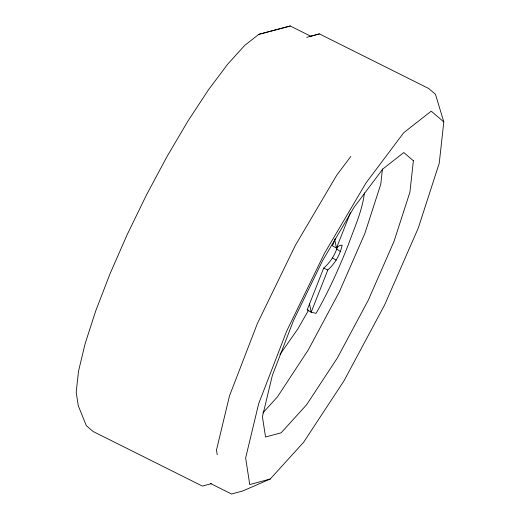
<?xml version="1.0" encoding="UTF-8"?>
<svg xmlns="http://www.w3.org/2000/svg" width="520" height="520" viewBox="0 0 520 520"><rect width="100%" height="100%" fill="white"/><g stroke="black" fill="none" stroke-linecap="round" stroke-linejoin="round"><path stroke-width="0.78" d="M382.441 168.981L380.75 184.314L364.812 233.603L339.176 292.188L308.269 349.941L277.433 396.877L262.828 412.958M310.063 36.374L319.423 33.91L428.643 88.465L435.474 94.322L443.807 121.921L439.244 163.228L418.321 227.936L384.67 304.844L344.078 380.692L303.622 442.267L270.244 479.018L242.678 490.99L231.543 494L210.567 483.522M364.429 192.881C362.284 210.775 354.549 227.396 348.524 244.212C339.19 267.917 328.75 291.213 316.075 313.333L311.155 312.253L307.222 309.81L323.661 268.138C330.096 262.45 335.101 255.014 337.447 246.727M309.53 303.966L311.155 312.253L327.828 269.984C335.062 263.471 340.151 254.67 342.16 245.147L339.125 245.817L336.453 248.112L332.462 245.817L335.361 238.478M350.447 212.635L336.453 248.112L334.769 239.974M308.601 310.115L297.993 328.699L279.916 354.543M350.818 156.435L336.785 175.13L295.353 245.375L257.413 323.44L229.515 395.831L216.489 450.021L217.211 454.721M311.246 36.478L290.271 26L258.778 34.359L244.777 45.35L227.806 64.038L208.618 89.596L188.039 120.919L166.978 156.631L146.354 195.175L127.062 234.864L109.954 273.962L95.615 311.207L85.137 343.655L78.514 371.209L76.193 392.21L78.273 405.743L86.333 425.678L93.165 431.535L202.391 486.09L211.296 483.678M290.271 26L258.778 34.359M319.423 33.91L306.722 37.336M270.244 479.018L249.737 484.562L245.642 457.938L258.668 403.741L286.565 331.357L324.506 253.286L365.937 183.04L403.689 132.763L431.229 111.156L443.807 121.921M307.222 309.81L307.944 309.966M323.661 268.138L327.828 269.984M332.521 257.972L336.238 260.163M336.81 249.054L340.418 251.55M413.381 160.751L409.903 192.225L393.965 241.514L368.329 300.105L337.422 357.857L306.586 404.788L281.164 432.79L265.538 437.008L262.418 416.728L272.344 375.44L293.592 320.3L322.498 260.832L354.062 207.317L382.818 169.013L403.8 152.542L413.381 160.751"/></g></svg>
